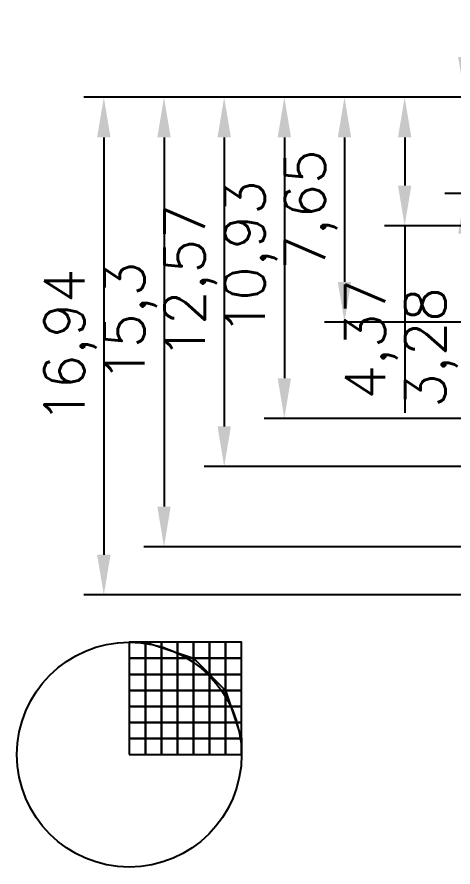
# Model space of a CAD drawing. Header units: millimetres. Extents: x -75 to 2023, y 0 to 1744.
# Drawn here: x 281.6 to 308.8, y 659.3 to 712.3 of the extents above; entities that cross this region are included whole.
import ezdxf

# ---------------------------------------------------------------- set-up
doc = ezdxf.new("R2010")
doc.units = ezdxf.units.MM
doc.styles.get("Standard").update_dxf_attribs({"font": 'txt', "bigfont": 'gbcbig.shx'})
doc.dimstyles.new('ISO-25', dxfattribs={"dimtxt": 2.5, "dimasz": 2.5, "dimexe": 1.25, "dimexo": 0.625, "dimtad": 1, "dimlfac": 0.54648, "dimtxsty": 'Standard', "dimcen": 2.5, "dimadec": 0, "dimazin": 0, "dimtfac": 1, "dimtmove": 0, "dimatfit": 3, "dimfxl": 1, "dimarcsym": 0})

# ---------------------------------------------------------------- blocks, each defined once
blk = doc.blocks.new('*D169')
at = {"color": 0, "lineweight": -2}
for p, q in [((309.548, 709.769), (309.548, 712.269)), ((326.324, 707.269), (308.298, 707.269)), ((309.548, 707.269), (309.548, 701.269)), ((344.324, 701.269), (308.298, 701.269)), ((309.548, 698.769), (309.548, 687.103))]:
    blk.add_line(p, q, dxfattribs=at)
at = {"color": 0}
for points in [[(309.131, 709.769), (309.964, 709.769), (309.548, 707.269)], [(309.131, 698.769), (309.964, 698.769), (309.548, 701.269)]]:
    blk.add_solid(points, dxfattribs=at)
at = {"layer": 'Defpoints', "color": 0}
for p in [(326.949, 707.269), (309.548, 701.269), (344.949, 701.269)]:
    blk.add_point(p, dxfattribs=at)
at = {"color": 0, "insert": (307.464, 691.686), "char_height": 2.5, "attachment_point": 5, "rotation": 90}
blk.add_mtext('3,28', dxfattribs=at)
blk = doc.blocks.new('*D170')
at = {"color": 0, "lineweight": -2}
for p, q in [((326.324, 707.269), (304.548, 707.269)), ((305.798, 704.769), (305.798, 701.769)), ((347.324, 699.269), (304.548, 699.269)), ((305.798, 699.269), (305.798, 687.603))]:
    blk.add_line(p, q, dxfattribs=at)
at = {"color": 0}
for points in [[(305.381, 704.769), (306.214, 704.769), (305.798, 707.269)], [(305.381, 701.769), (306.214, 701.769), (305.798, 699.269)]]:
    blk.add_solid(points, dxfattribs=at)
at = {"layer": 'Defpoints', "color": 0}
for p in [(326.949, 707.269), (305.798, 699.269), (347.949, 699.269)]:
    blk.add_point(p, dxfattribs=at)
at = {"color": 0, "insert": (303.714, 692.186), "char_height": 2.5, "attachment_point": 5, "rotation": 90}
blk.add_mtext('4,37', dxfattribs=at)
blk = doc.blocks.new('*D171')
at = {"color": 0, "lineweight": -2}
for p, q in [((326.324, 707.269), (300.798, 707.269)), ((302.048, 704.769), (302.048, 695.769)), ((352.324, 693.269), (300.798, 693.269))]:
    blk.add_line(p, q, dxfattribs=at)
at = {"color": 0}
for points in [[(301.631, 704.769), (302.464, 704.769), (302.048, 707.269)], [(301.631, 695.769), (302.464, 695.769), (302.048, 693.269)]]:
    blk.add_solid(points, dxfattribs=at)
at = {"layer": 'Defpoints', "color": 0}
for p in [(326.949, 707.269), (302.048, 693.269), (352.949, 693.269)]:
    blk.add_point(p, dxfattribs=at)
at = {"color": 0, "insert": (299.964, 700.269), "char_height": 2.5, "attachment_point": 5, "rotation": 90}
blk.add_mtext('7,65', dxfattribs=at)
blk = doc.blocks.new('*D172')
at = {"color": 0, "lineweight": -2}
for p, q in [((326.324, 707.269), (297.048, 707.269)), ((298.298, 704.769), (298.298, 689.769)), ((355.324, 687.269), (297.048, 687.269))]:
    blk.add_line(p, q, dxfattribs=at)
at = {"color": 0}
for points in [[(297.881, 704.769), (298.714, 704.769), (298.298, 707.269)], [(297.881, 689.769), (298.714, 689.769), (298.298, 687.269)]]:
    blk.add_solid(points, dxfattribs=at)
at = {"layer": 'Defpoints', "color": 0}
for p in [(326.949, 707.269), (298.298, 687.269), (355.949, 687.269)]:
    blk.add_point(p, dxfattribs=at)
at = {"color": 0, "insert": (296.214, 697.269), "char_height": 2.5, "attachment_point": 5, "rotation": 90}
blk.add_mtext('10,93', dxfattribs=at)
blk = doc.blocks.new('*D173')
at = {"color": 0, "lineweight": -2}
for p, q in [((326.324, 707.269), (293.298, 707.269)), ((294.548, 704.769), (294.548, 686.769)), ((356.324, 684.269), (293.298, 684.269))]:
    blk.add_line(p, q, dxfattribs=at)
at = {"color": 0}
for points in [[(294.131, 704.769), (294.964, 704.769), (294.548, 707.269)], [(294.131, 686.769), (294.964, 686.769), (294.548, 684.269)]]:
    blk.add_solid(points, dxfattribs=at)
at = {"layer": 'Defpoints', "color": 0}
for p in [(326.949, 707.269), (294.548, 684.269), (356.949, 684.269)]:
    blk.add_point(p, dxfattribs=at)
at = {"color": 0, "insert": (292.464, 695.769), "char_height": 2.5, "attachment_point": 5, "rotation": 90}
blk.add_mtext('12,57', dxfattribs=at)
blk = doc.blocks.new('*D174')
at = {"color": 0, "lineweight": -2}
for p, q in [((326.324, 707.269), (289.548, 707.269)), ((290.798, 704.769), (290.798, 681.769)), ((357.324, 679.269), (289.548, 679.269))]:
    blk.add_line(p, q, dxfattribs=at)
at = {"color": 0}
for points in [[(290.381, 704.769), (291.214, 704.769), (290.798, 707.269)], [(290.381, 681.769), (291.214, 681.769), (290.798, 679.269)]]:
    blk.add_solid(points, dxfattribs=at)
at = {"layer": 'Defpoints', "color": 0}
for p in [(326.949, 707.269), (290.798, 679.269), (357.949, 679.269)]:
    blk.add_point(p, dxfattribs=at)
at = {"color": 0, "insert": (288.714, 693.269), "char_height": 2.5, "attachment_point": 5, "rotation": 90}
blk.add_mtext('15,3', dxfattribs=at)
blk = doc.blocks.new('*D175')
at = {"color": 0, "lineweight": -2}
for p, q in [((326.324, 707.269), (285.798, 707.269)), ((287.048, 704.769), (287.048, 678.769)), ((357.324, 676.269), (285.798, 676.269))]:
    blk.add_line(p, q, dxfattribs=at)
at = {"color": 0}
for points in [[(286.631, 704.769), (287.464, 704.769), (287.048, 707.269)], [(286.631, 678.769), (287.464, 678.769), (287.048, 676.269)]]:
    blk.add_solid(points, dxfattribs=at)
at = {"layer": 'Defpoints', "color": 0}
for p in [(326.949, 707.269), (287.048, 676.269), (357.949, 676.269)]:
    blk.add_point(p, dxfattribs=at)
at = {"color": 0, "insert": (284.964, 691.769), "char_height": 2.5, "attachment_point": 5, "rotation": 90}
blk.add_mtext('16,94', dxfattribs=at)

msp = doc.modelspace()

# ---------------------------------------------------------------- linework, layer by layer
for p, q in [((288.634, 673.322), (289.634, 673.322)), ((289.634, 673.322), (292.634, 672.322)), ((292.634, 672.322), (294.634, 670.322)), ((294.634, 670.322), (295.634, 667.322)), ((295.634, 667.322), (295.634, 666.322))]:
    msp.add_line(p, q)
for points in [[(288.634, 672.322), (289.634, 672.322), (289.634, 673.322), (288.634, 673.322)], [(289.634, 672.322), (290.634, 672.322), (290.634, 673.322), (289.634, 673.322)], [(290.634, 672.322), (291.634, 672.322), (291.634, 673.322), (290.634, 673.322)], [(291.634, 672.322), (292.634, 672.322), (292.634, 673.322), (291.634, 673.322)], [(292.634, 672.322), (293.634, 672.322), (293.634, 673.322), (292.634, 673.322)], [(293.634, 672.322), (294.634, 672.322), (294.634, 673.322), (293.634, 673.322)], [(294.634, 672.322), (295.634, 672.322), (295.634, 673.322), (294.634, 673.322)], [(288.634, 671.322), (289.634, 671.322), (289.634, 672.322), (288.634, 672.322)], [(289.634, 671.322), (290.634, 671.322), (290.634, 672.322), (289.634, 672.322)], [(290.634, 671.322), (291.634, 671.322), (291.634, 672.322), (290.634, 672.322)], [(291.634, 671.322), (292.634, 671.322), (292.634, 672.322), (291.634, 672.322)], [(292.634, 671.322), (293.634, 671.322), (293.634, 672.322), (292.634, 672.322)], [(293.634, 671.322), (294.634, 671.322), (294.634, 672.322), (293.634, 672.322)], [(294.634, 671.322), (295.634, 671.322), (295.634, 672.322), (294.634, 672.322)], [(288.634, 670.322), (289.634, 670.322), (289.634, 671.322), (288.634, 671.322)], [(289.634, 670.322), (290.634, 670.322), (290.634, 671.322), (289.634, 671.322)], [(290.634, 670.322), (291.634, 670.322), (291.634, 671.322), (290.634, 671.322)], [(291.634, 670.322), (292.634, 670.322), (292.634, 671.322), (291.634, 671.322)], [(292.634, 670.322), (293.634, 670.322), (293.634, 671.322), (292.634, 671.322)], [(293.634, 670.322), (294.634, 670.322), (294.634, 671.322), (293.634, 671.322)], [(294.634, 670.322), (295.634, 670.322), (295.634, 671.322), (294.634, 671.322)], [(288.634, 669.322), (289.634, 669.322), (289.634, 670.322), (288.634, 670.322)], [(289.634, 669.322), (290.634, 669.322), (290.634, 670.322), (289.634, 670.322)], [(290.634, 669.322), (291.634, 669.322), (291.634, 670.322), (290.634, 670.322)], [(291.634, 669.322), (292.634, 669.322), (292.634, 670.322), (291.634, 670.322)], [(292.634, 669.322), (293.634, 669.322), (293.634, 670.322), (292.634, 670.322)], [(293.634, 669.322), (294.634, 669.322), (294.634, 670.322), (293.634, 670.322)], [(294.634, 669.322), (295.634, 669.322), (295.634, 670.322), (294.634, 670.322)], [(288.634, 668.322), (289.634, 668.322), (289.634, 669.322), (288.634, 669.322)], [(289.634, 668.322), (290.634, 668.322), (290.634, 669.322), (289.634, 669.322)], [(290.634, 668.322), (291.634, 668.322), (291.634, 669.322), (290.634, 669.322)], [(291.634, 668.322), (292.634, 668.322), (292.634, 669.322), (291.634, 669.322)], [(292.634, 668.322), (293.634, 668.322), (293.634, 669.322), (292.634, 669.322)], [(293.634, 668.322), (294.634, 668.322), (294.634, 669.322), (293.634, 669.322)], [(294.634, 668.322), (295.634, 668.322), (295.634, 669.322), (294.634, 669.322)], [(288.634, 667.322), (289.634, 667.322), (289.634, 668.322), (288.634, 668.322)], [(289.634, 667.322), (290.634, 667.322), (290.634, 668.322), (289.634, 668.322)], [(290.634, 667.322), (291.634, 667.322), (291.634, 668.322), (290.634, 668.322)], [(291.634, 667.322), (292.634, 667.322), (292.634, 668.322), (291.634, 668.322)], [(292.634, 667.322), (293.634, 667.322), (293.634, 668.322), (292.634, 668.322)], [(293.634, 667.322), (294.634, 667.322), (294.634, 668.322), (293.634, 668.322)], [(294.634, 667.322), (295.634, 667.322), (295.634, 668.322), (294.634, 668.322)], [(288.634, 666.322), (289.634, 666.322), (289.634, 667.322), (288.634, 667.322)], [(289.634, 666.322), (290.634, 666.322), (290.634, 667.322), (289.634, 667.322)], [(290.634, 666.322), (291.634, 666.322), (291.634, 667.322), (290.634, 667.322)], [(291.634, 666.322), (292.634, 666.322), (292.634, 667.322), (291.634, 667.322)], [(292.634, 666.322), (293.634, 666.322), (293.634, 667.322), (292.634, 667.322)], [(293.634, 666.322), (294.634, 666.322), (294.634, 667.322), (293.634, 667.322)], [(294.634, 666.322), (295.634, 666.322), (295.634, 667.322), (294.634, 667.322)]]:
    msp.add_lwpolyline(points, close=True)
msp.add_circle((288.634, 666.322), 7)

# ---------------------------------------------------------------- dimensions: what is measured, and where the dimension line sits
for base, p2, picture, middle in [((309.548, 701.269), (344.949, 701.269), '*D169', (307.464, 691.686)), ((287.048, 676.269), (357.949, 676.269), '*D175', (284.964, 691.769)), ((290.798, 679.269), (357.949, 679.269), '*D174', (288.714, 693.269)), ((294.548, 684.269), (356.949, 684.269), '*D173', (292.464, 695.769)), ((298.298, 687.269), (355.949, 687.269), '*D172', (296.214, 697.269)), ((302.048, 693.269), (352.949, 693.269), '*D171', (299.964, 700.269)), ((305.798, 699.269), (347.949, 699.269), '*D170', (303.714, 692.186))]:
    dim = msp.add_linear_dim(base=base, p1=(326.949, 707.269), p2=p2, angle=90, dimstyle='ISO-25')
    dim.commit()
    dim.dimension.update_dxf_attribs({"geometry": picture, "text_midpoint": middle})

doc.saveas('drawing.dxf')
